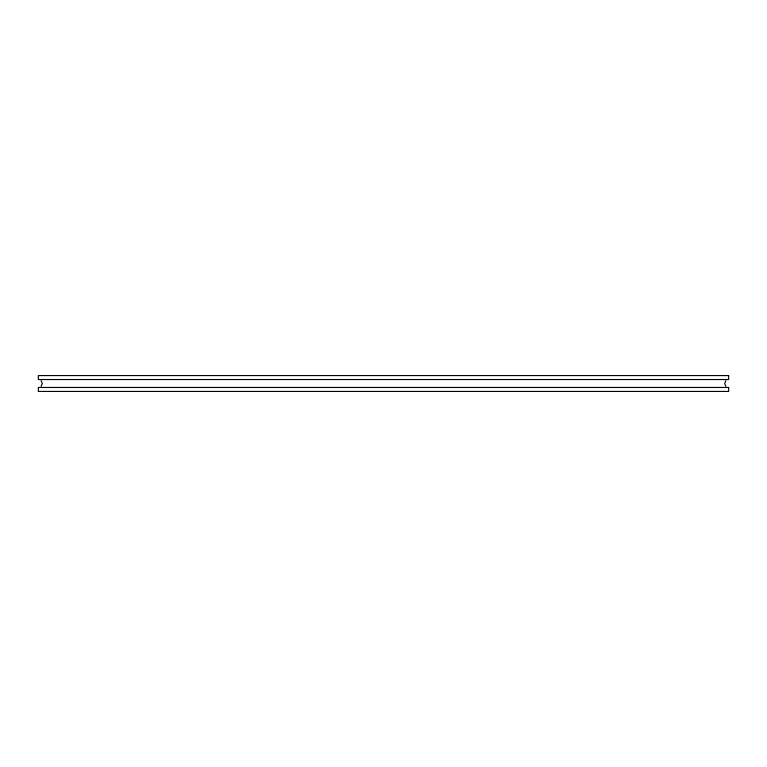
<?xml version="1.0" encoding="UTF-8"?>
<svg xmlns="http://www.w3.org/2000/svg" width="767" height="767" viewBox="0 0 767 767"><rect width="100%" height="100%" fill="white"/><g stroke="black" fill="none" stroke-linecap="round" stroke-linejoin="round"><path stroke-width="1.15" d="M41.15 386.3L42.31 383.5L41.15 380.7M725.85 380.7L724.69 383.5L725.85 386.3M728.65 375.571L38.35 375.571L38.35 379.54L728.65 379.54L728.65 375.571M728.65 387.46L38.35 387.46L38.35 391.429L728.65 391.429L728.65 387.46"/></g></svg>
